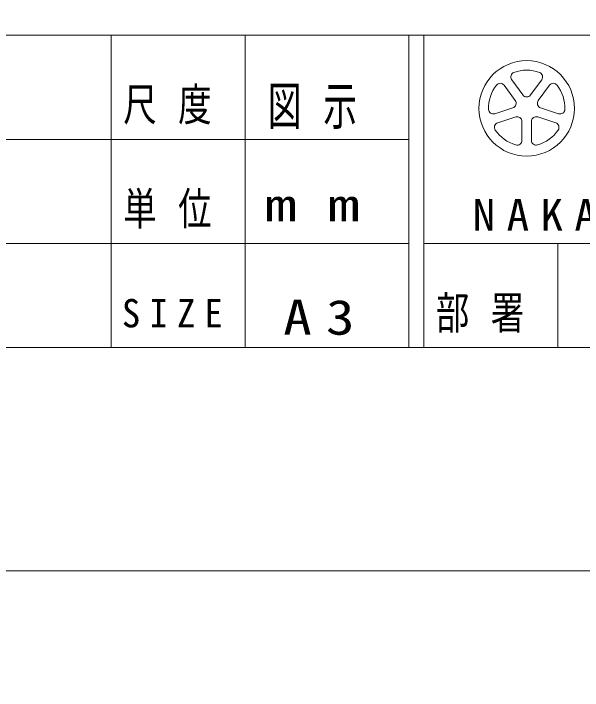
# Model space of a CAD drawing. Units: millimetres on the paper. Extents: x 0 to 420, y -594 to 297.
# Drawn here: x 279.43 to 317.65, y -305.05 to -259.54 of the extents above; entities that cross this region are included whole.
import ezdxf

# ---------------------------------------------------------------- set-up
doc = ezdxf.new("R2010")
doc.units = ezdxf.units.MM
for name, color, linetype, lineweight in [('0_2', 7, 'Continuous', 13), ('FMT', 7, 'Continuous', 13), ('FMT-TXT', 7, 'Continuous', 13)]:
    doc.layers.add(name, color=color, linetype=linetype, lineweight=lineweight)
doc.styles.add('ＭＳ ゴシック', font='')
doc.styles.get('ＭＳ ゴシック').set_extended_font_data('MS Gothic')

msp = doc.modelspace()

# ---------------------------------------------------------------- linework, layer by layer
at = {"layer": '0_2'}
for points in [[(0, 0), (420, 0), (420, -297), (0, -297)], [(0, -297), (420, -297), (420, -594), (0, -594)]]:
    msp.add_lwpolyline(points, close=True, dxfattribs=at)
at = {"layer": 'FMT'}
for p, q in [((28, -261), (403, -261)), ((286, -261), (286, -282)), ((295, -261), (295, -282)), ((306, -261), (306, -282)), ((307, -261), (307, -282)), ((166, -268), (306, -268)), ((166, -275), (306, -275)), ((307, -275), (392, -275)), ((316, -275), (316, -282))]:
    msp.add_line(p, q, dxfattribs=at)
msp.add_lwpolyline([(28, -282), (28, -25), (403, -25), (403, -282)], close=True, dxfattribs=at)
at = {"layer": 'FMT-TXT'}
for p, q in [((313.133, -265.39), (312.385, -264.36)), ((313.65, -265.014), (312.902, -263.984)), ((314.168, -265.014), (314.916, -263.984)), ((314.686, -265.39), (315.434, -264.36)), ((312.973, -265.882), (311.762, -266.275)), ((314.846, -265.882), (316.056, -266.275)), ((313.17, -266.491), (311.96, -266.884)), ((314.648, -266.491), (315.859, -266.884)), ((313.589, -266.795), (313.589, -268.068)), ((314.229, -266.795), (314.229, -268.068))]:
    msp.add_line(p, q, dxfattribs=at)
msp.add_circle((313.909, -265.914), 3.208, dxfattribs=at)
for centre, radius, start, end in [((313.909, -265.914), 2.567, 70.5516, 109.4484), ((313.161, -263.796), 0.32, 109.4484, 216), ((314.657, -263.796), 0.32, 324, 70.5516), ((313.909, -265.914), 2.567, 142.5516, 181.4484), ((312.126, -264.548), 0.32, 36, 142.5516), ((315.693, -264.548), 0.32, 37.4484, 144), ((313.909, -265.914), 2.567, 358.5516, 37.4484), ((313.909, -264.825), 0.32, 216, 324), ((312.874, -265.578), 0.32, 288, 36), ((314.945, -265.578), 0.32, 144, 252), ((311.664, -265.971), 0.32, 181.4484, 288), ((316.155, -265.971), 0.32, 252, 358.5516), ((313.269, -266.795), 0.32, 0, 108), ((314.549, -266.795), 0.32, 72, 180), ((312.059, -267.188), 0.32, 108, 214.5516), ((315.76, -267.188), 0.32, 325.4484, 72), ((313.909, -265.914), 2.567, 214.5516, 253.4484), ((313.909, -265.914), 2.567, 286.5516, 325.4484), ((313.269, -268.068), 0.32, 253.4484, 0), ((314.549, -268.068), 0.32, 180, 286.5516)]:
    msp.add_arc(centre, radius, start, end, dxfattribs=at)

# ---------------------------------------------------------------- texts
at = {"layer": 'FMT-TXT', "attachment_point": 7, "style": 'ＭＳ ゴシック'}
for s, insert, char_height in [('\\T1.64;\\W0.75;尺度', (286.8, -267), 2.199), ('\\T1.64;\\W0.65;図示', (296.51, -267.3), 2.566), ('\\T1.64;\\W0.75;単位', (286.8, -274), 2.199), ('\\T1.95;\\W1.45;mm', (296.286, -273.5), 2.199), ('\\T1.5;\\W1.05;NAKAMURA\\~MFG.\\~CORPORATION', (310.279, -274.175), 2.126), ('\\T1.64;\\W0.75;部署', (307.8, -281), 2.199), ('\\T1.5;\\W0.95;SIZE', (286.711, -280.667), 1.906), ('\\T1.5;\\W1.2;A3', (297.551, -281.167), 2.346)]:
    msp.add_mtext(s, dxfattribs=dict(at, insert=insert, char_height=char_height))

doc.saveas('drawing.dxf')
